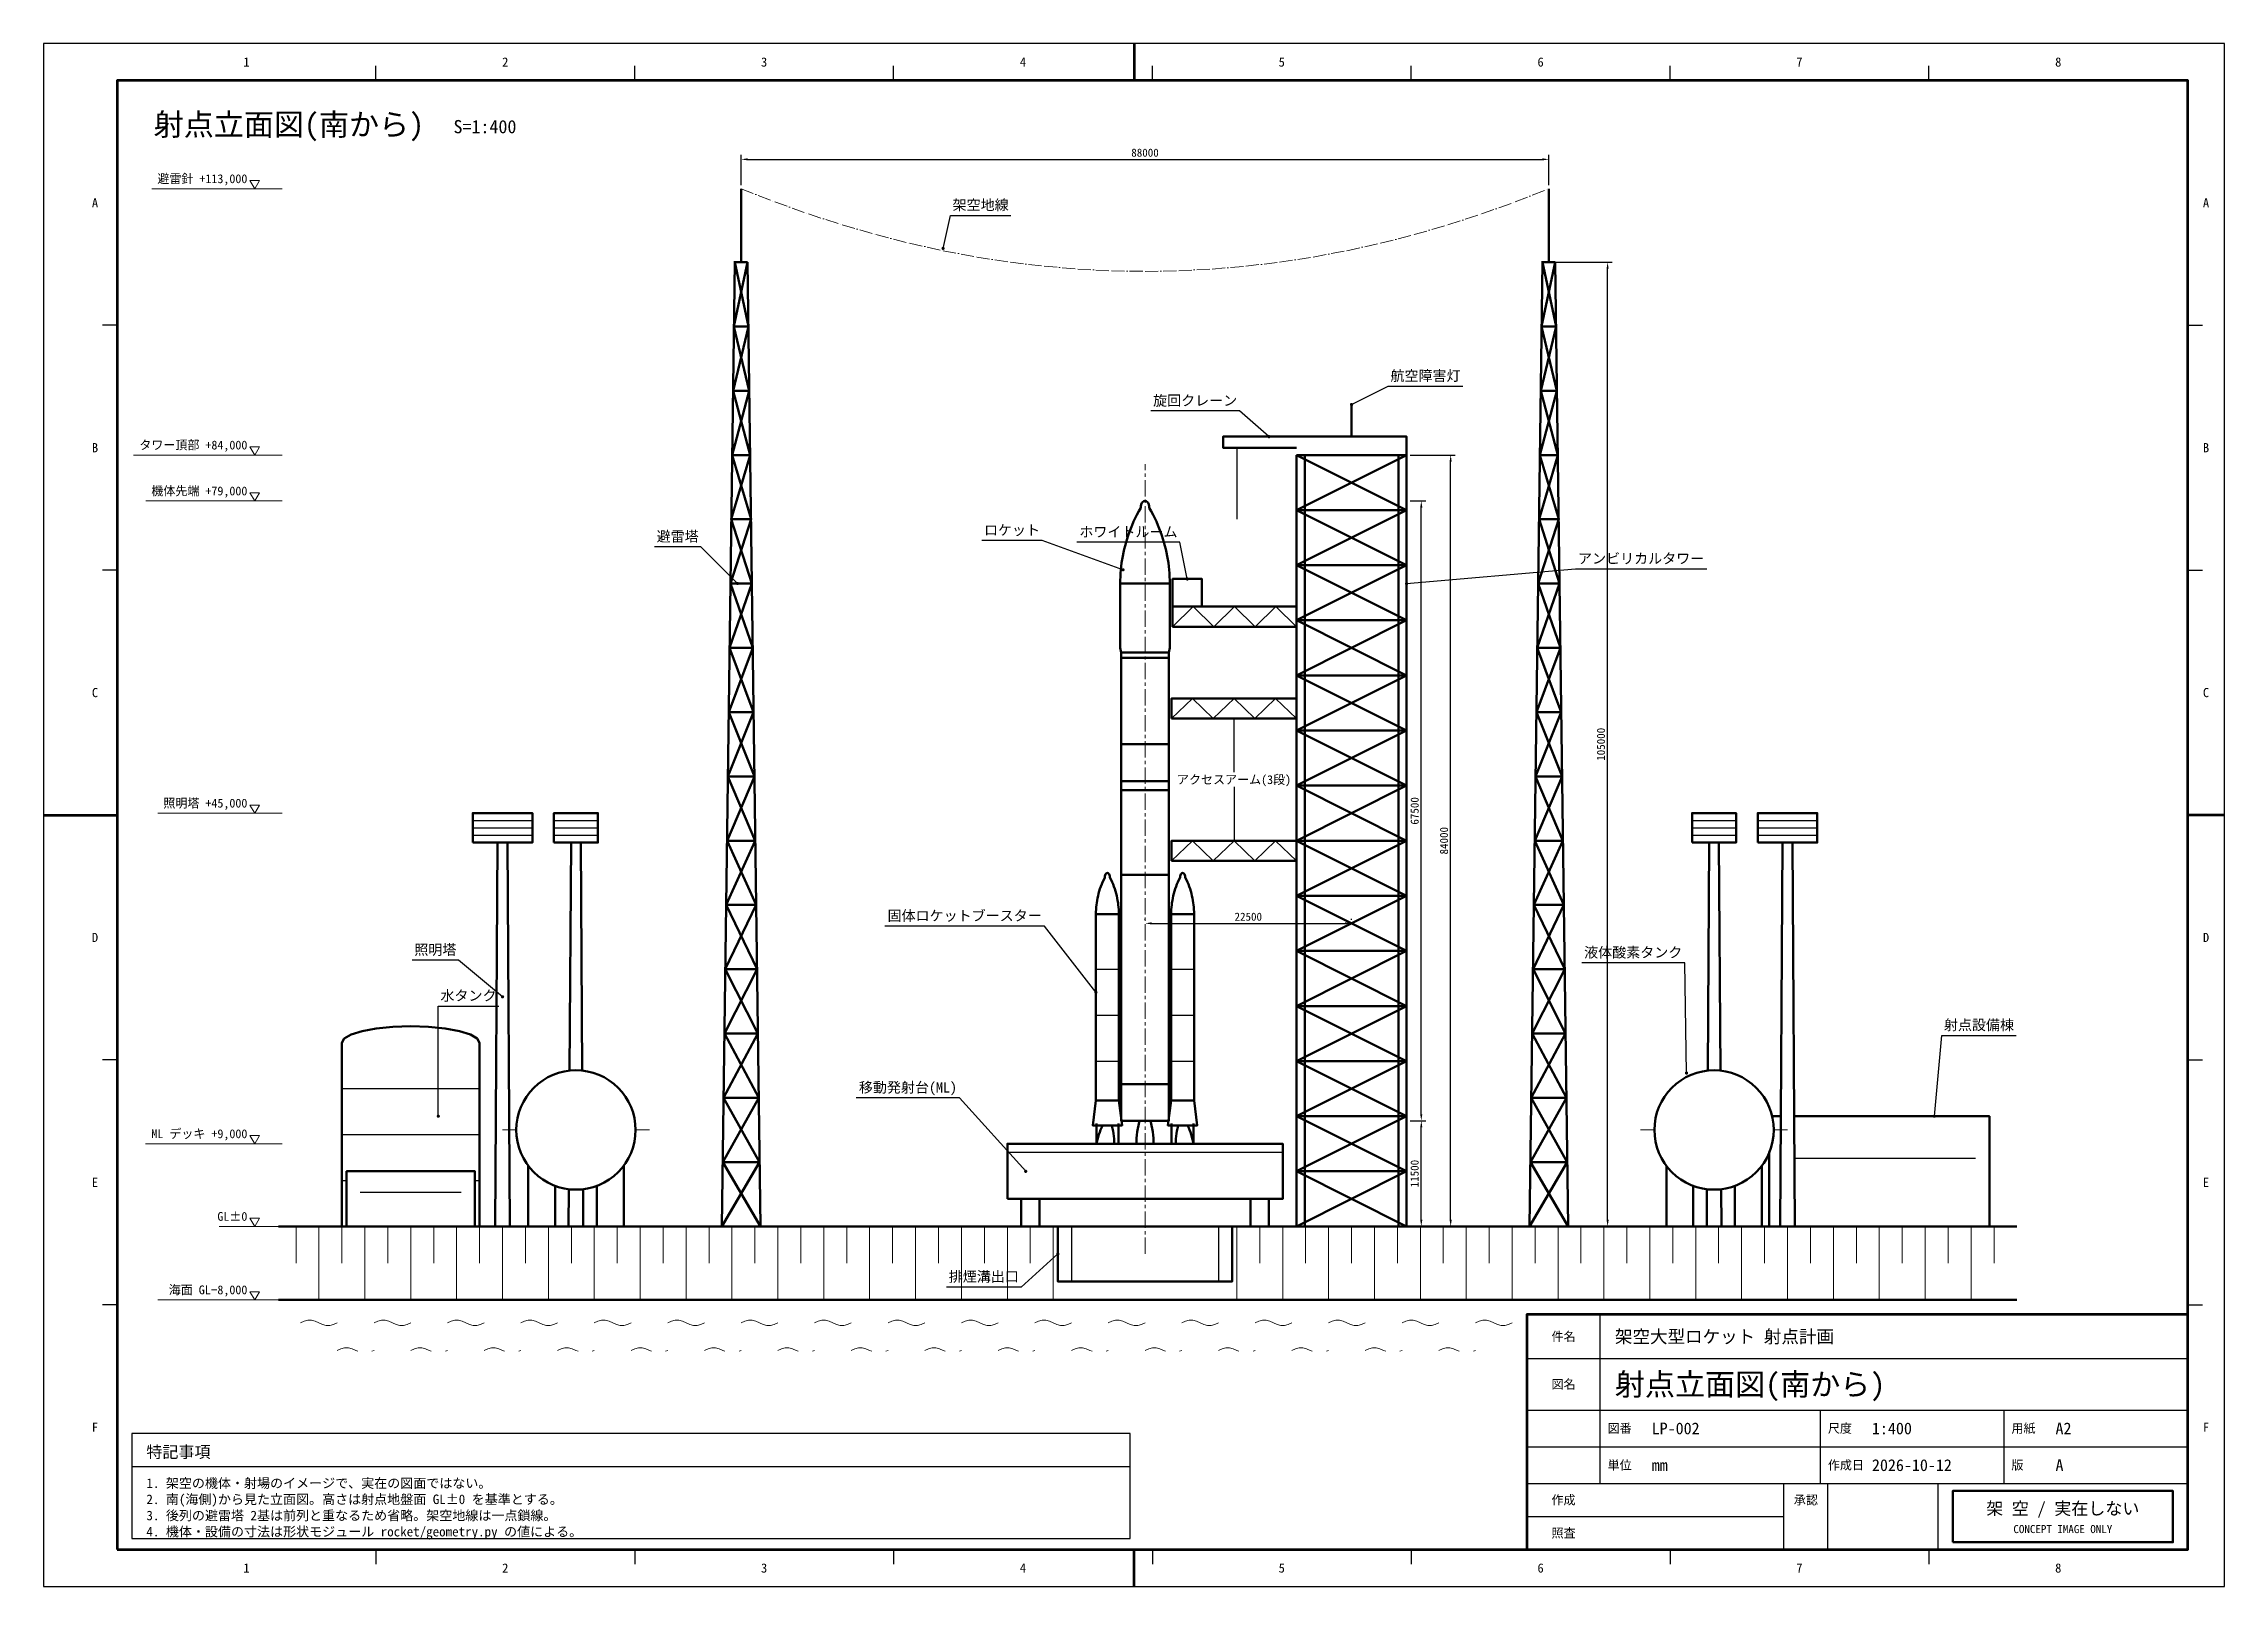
# Model space of a CAD drawing. Header units: millimetres. Extents: x -120000 to 117600, y -39200 to 128800.
import ezdxf
from ezdxf.enums import TextEntityAlignment as Align

# ---------------------------------------------------------------- set-up
doc = ezdxf.new("R2010")
doc.units = ezdxf.units.MM
doc.header["$LTSCALE"] = 560
doc.linetypes.add('CENTER', pattern=[5.08, 3.175, -0.635, 0.635, -0.635])
doc.linetypes.add('DASHDOT', pattern=[3.556, 2.54, -0.508, 0, -0.508])
for name, color, linetype, lineweight, true_color in [('ハッチ', 4, 'Continuous', 13, 0x1c768c), ('中心線', 4, 'CENTER', 18, 0x54a4ec), ('図枠', 4, 'Continuous', 70, 0x40e0d4), ('図枠細線', 4, 'Continuous', 25, 0x28a0ac), ('外形線', 4, 'Continuous', 50, 0x46f2e2), ('寸法', 4, 'Continuous', 18, 0x60ccff), ('文字', 4, 'Continuous', 25, 0xb0fff6), ('架空地線', 4, 'DASHDOT', 18, 0x54a4ec), ('海', 4, 'Continuous', 18, 0x2c88c4), ('細線', 4, 'Continuous', 25, 0x2cc4cc)]:
    doc.layers.add(name, color=color, linetype=linetype, lineweight=lineweight, true_color=true_color)
doc.styles.add('JP', font='msgothic.ttc')
doc.dimstyles.new('TEAL', dxfattribs={"dimscale": 400, "dimtxt": 2.2, "dimasz": 1.8, "dimexe": 1.2, "dimexo": 1, "dimgap": 0.7, "dimtad": 1, "dimdec": 0, "dimdsep": 46, "dimtxsty": 'JP', "dimcen": 2.5, "dimazin": 3, "dimtfac": 1, "dimtmove": 0, "dimatfit": 3})

msp = doc.modelspace()

# ---------------------------------------------------------------- hatches: boundary and pattern name
at = {"layer": '細線'}
h = msp.add_hatch(color=256, dxfattribs=at)
h.dxf.hatch_style = 1
h.paths.add_polyline_path([(-21820, 106500), (-21854.4, 106605.8), (-21944.4, 106671.2), (-22055.6, 106671.2), (-22145.6, 106605.8), (-22180, 106500), (-22145.6, 106394.2), (-22055.6, 106328.8), (-21944.4, 106328.8), (-21854.4, 106394.2), (-21820, 106500)])
h = msp.add_hatch(color=256, dxfattribs=at)
h.dxf.hatch_style = 1
h.paths.add_polyline_path([(22680, 89500), (22645.6, 89605.8), (22555.6, 89671.2), (22444.4, 89671.2), (22354.4, 89605.8), (22320, 89500), (22354.4, 89394.2), (22444.4, 89328.8), (22555.6, 89328.8), (22645.6, 89394.2), (22680, 89500)])
h = msp.add_hatch(color=256, dxfattribs=at)
h.dxf.hatch_style = 1
h.paths.add_polyline_path([(13680, 86000), (13645.6, 86105.8), (13555.6, 86171.2), (13444.4, 86171.2), (13354.4, 86105.8), (13320, 86000), (13354.4, 85894.2), (13444.4, 85828.8), (13555.6, 85828.8), (13645.6, 85894.2), (13680, 86000)])
h = msp.add_hatch(color=256, dxfattribs=at)
h.dxf.hatch_style = 1
h.paths.add_polyline_path([(-2220, 71500), (-2254.4, 71605.8), (-2344.4, 71671.2), (-2455.6, 71671.2), (-2545.6, 71605.8), (-2580, 71500), (-2545.6, 71394.2), (-2455.6, 71328.8), (-2344.4, 71328.8), (-2254.4, 71394.2), (-2220, 71500)])
h = msp.add_hatch(color=256, dxfattribs=at)
h.dxf.hatch_style = 1
h.paths.add_polyline_path([(-44220, 70000), (-44254.4, 70105.8), (-44344.4, 70171.2), (-44455.6, 70171.2), (-44545.6, 70105.8), (-44580, 70000), (-44545.6, 69894.2), (-44455.6, 69828.8), (-44344.4, 69828.8), (-44254.4, 69894.2), (-44220, 70000)])
h = msp.add_hatch(color=256, dxfattribs=at)
h.dxf.hatch_style = 1
h.paths.add_polyline_path([(4780, 70500), (4745.6, 70605.8), (4655.6, 70671.2), (4544.4, 70671.2), (4454.4, 70605.8), (4420, 70500), (4454.4, 70394.2), (4544.4, 70328.8), (4655.6, 70328.8), (4745.6, 70394.2), (4780, 70500)])
h = msp.add_hatch(color=256, dxfattribs=at)
h.dxf.hatch_style = 1
h.paths.add_polyline_path([(28680, 70000), (28645.6, 70105.8), (28555.6, 70171.2), (28444.4, 70171.2), (28354.4, 70105.8), (28320, 70000), (28354.4, 69894.2), (28444.4, 69828.8), (28555.6, 69828.8), (28645.6, 69894.2), (28680, 70000)])
h = msp.add_hatch(color=256, dxfattribs=at)
h.dxf.hatch_style = 1
h.paths.add_polyline_path([(-69820, 25000), (-69854.4, 25105.8), (-69944.4, 25171.2), (-70055.6, 25171.2), (-70145.6, 25105.8), (-70180, 25000), (-70145.6, 24894.2), (-70055.6, 24828.8), (-69944.4, 24828.8), (-69854.4, 24894.2), (-69820, 25000)])
h = msp.add_hatch(color=256, dxfattribs=at)
h.dxf.hatch_style = 1
h.paths.add_polyline_path([(-5170, 25500), (-5204.4, 25605.8), (-5294.4, 25671.2), (-5405.6, 25671.2), (-5495.6, 25605.8), (-5530, 25500), (-5495.6, 25394.2), (-5405.6, 25328.8), (-5294.4, 25328.8), (-5204.4, 25394.2), (-5170, 25500)])
h = msp.add_hatch(color=256, dxfattribs=at)
h.dxf.hatch_style = 1
h.paths.add_polyline_path([(59180, 16700), (59145.6, 16805.8), (59055.6, 16871.2), (58944.4, 16871.2), (58854.4, 16805.8), (58820, 16700), (58854.4, 16594.2), (58944.4, 16528.8), (59055.6, 16528.8), (59145.6, 16594.2), (59180, 16700)])
h = msp.add_hatch(color=256, dxfattribs=at)
h.dxf.hatch_style = 1
h.paths.add_polyline_path([(-76820, 12000), (-76854.4, 12105.8), (-76944.4, 12171.2), (-77055.6, 12171.2), (-77145.6, 12105.8), (-77180, 12000), (-77145.6, 11894.2), (-77055.6, 11828.8), (-76944.4, 11828.8), (-76854.4, 11894.2), (-76820, 12000)])
h = msp.add_hatch(color=256, dxfattribs=at)
h.dxf.hatch_style = 1
h.paths.add_polyline_path([(86180, 12000), (86145.6, 12105.8), (86055.6, 12171.2), (85944.4, 12171.2), (85854.4, 12105.8), (85820, 12000), (85854.4, 11894.2), (85944.4, 11828.8), (86055.6, 11828.8), (86145.6, 11894.2), (86180, 12000)])
h = msp.add_hatch(color=256, dxfattribs=at)
h.dxf.hatch_style = 1
h.paths.add_polyline_path([(-12820, 6000), (-12854.4, 6105.8), (-12944.4, 6171.2), (-13055.6, 6171.2), (-13145.6, 6105.8), (-13180, 6000), (-13145.6, 5894.2), (-13055.6, 5828.8), (-12944.4, 5828.8), (-12854.4, 5894.2), (-12820, 6000)])
h = msp.add_hatch(color=256, dxfattribs=at)
h.dxf.hatch_style = 1
h.paths.add_polyline_path([(-9320, -3000), (-9354.4, -2894.2), (-9444.4, -2828.8), (-9555.6, -2828.8), (-9645.6, -2894.2), (-9680, -3000), (-9645.6, -3105.8), (-9555.6, -3171.2), (-9444.4, -3171.2), (-9354.4, -3105.8), (-9320, -3000)])

# ---------------------------------------------------------------- linework, layer by layer
at = {"layer": 'ハッチ'}
for points in [[(-92500, 0), (-92500, -4000)], [(-90000, 0), (-90000, -8000)], [(-87500, 0), (-87500, -4000)], [(-85000, 0), (-85000, -8000)], [(-82500, 0), (-82500, -4000)], [(-80000, 0), (-80000, -8000)], [(-77500, 0), (-77500, -4000)], [(-75000, 0), (-75000, -8000)], [(-72500, 0), (-72500, -4000)], [(-70000, 0), (-70000, -8000)], [(-67500, 0), (-67500, -4000)], [(-65000, 0), (-65000, -8000)], [(-62500, 0), (-62500, -4000)], [(-60000, 0), (-60000, -8000)], [(-57500, 0), (-57500, -4000)], [(-55000, 0), (-55000, -8000)], [(-52500, 0), (-52500, -4000)], [(-50000, 0), (-50000, -8000)], [(-47500, 0), (-47500, -4000)], [(-45000, 0), (-45000, -8000)], [(-42500, 0), (-42500, -4000)], [(-40000, 0), (-40000, -8000)], [(-37500, 0), (-37500, -4000)], [(-35000, 0), (-35000, -8000)], [(-32500, 0), (-32500, -4000)], [(-30000, 0), (-30000, -8000)], [(-27500, 0), (-27500, -4000)], [(-25000, 0), (-25000, -8000)], [(-22500, 0), (-22500, -4000)], [(-20000, 0), (-20000, -8000)], [(-17500, 0), (-17500, -4000)], [(-15000, 0), (-15000, -8000)], [(-12500, 0), (-12500, -4000)], [(-10000, 0), (-10000, -8000)], [(10000, 0), (10000, -8000)], [(12500, 0), (12500, -4000)], [(15000, 0), (15000, -8000)], [(17500, 0), (17500, -4000)], [(20000, 0), (20000, -8000)], [(22500, 0), (22500, -4000)], [(25000, 0), (25000, -8000)], [(27500, 0), (27500, -4000)], [(30000, 0), (30000, -8000)], [(32500, 0), (32500, -4000)], [(35000, 0), (35000, -8000)], [(37500, 0), (37500, -4000)], [(40000, 0), (40000, -8000)], [(42500, 0), (42500, -4000)], [(45000, 0), (45000, -8000)], [(47500, 0), (47500, -4000)], [(50000, 0), (50000, -8000)], [(52500, 0), (52500, -4000)], [(55000, 0), (55000, -8000)], [(57500, 0), (57500, -4000)], [(60000, 0), (60000, -8000)], [(62500, 0), (62500, -4000)], [(65000, 0), (65000, -8000)], [(67500, 0), (67500, -4000)], [(70000, 0), (70000, -8000)], [(72500, 0), (72500, -4000)], [(75000, 0), (75000, -8000)], [(77500, 0), (77500, -4000)], [(80000, 0), (80000, -8000)], [(82500, 0), (82500, -4000)], [(85000, 0), (85000, -8000)], [(87500, 0), (87500, -4000)], [(90000, 0), (90000, -8000)], [(92500, 0), (92500, -4000)]]:
    msp.add_lwpolyline(points, dxfattribs=at)
at = {"layer": '中心線'}
for points in [[(0, -3000), (0, 83000)], [(-70000, 10500), (-68460, 10500)], [(-55540, 10500), (-54000, 10500)], [(54000, 10500), (55540, 10500)], [(68460, 10500), (70000, 10500)]]:
    msp.add_lwpolyline(points, dxfattribs=at)
at = {"layer": '図枠'}
for points in [[(-1200, 128800), (-1200, 124800)], [(-112000, -35200), (113600, -35200), (113600, 124800), (-112000, 124800), (-112000, -35200)], [(-120000, 44800), (-112000, 44800)], [(117600, 44800), (113600, 44800)], [(41600, -35200), (113600, -35200), (113600, -9600), (41600, -9600), (41600, -35200)], [(-1200, -39200), (-1200, -35200)]]:
    msp.add_lwpolyline(points, dxfattribs=at)
at = {"layer": '図枠細線'}
for points in [[(-120000, -39200), (117600, -39200), (117600, 128800), (-120000, 128800), (-120000, -39200)], [(-83800, 124800), (-83800, 126400)], [(-55600, 124800), (-55600, 126400)], [(-27400, 124800), (-27400, 126400)], [(800, 124800), (800, 126400)], [(29000, 124800), (29000, 126400)], [(57200, 124800), (57200, 126400)], [(85400, 124800), (85400, 126400)], [(-112000, 98133.3), (-113600, 98133.3)], [(113600, 98133.3), (115200, 98133.3)], [(-112000, 71466.7), (-113600, 71466.7)], [(113600, 71466.7), (115200, 71466.7)], [(-112000, 44800), (-113600, 44800)], [(113600, 44800), (115200, 44800)], [(-112000, 18133.3), (-113600, 18133.3)], [(113600, 18133.3), (115200, 18133.3)], [(-112000, -8533.3), (-113600, -8533.3)], [(113600, -8533.3), (115200, -8533.3)], [(49600, -28000), (49600, -9600)], [(41600, -14400), (113600, -14400)], [(41600, -20000), (113600, -20000)], [(73600, -28000), (73600, -20000)], [(93600, -28000), (93600, -20000)], [(-110400, -34000), (-1600, -34000), (-1600, -22560), (-110400, -22560), (-110400, -34000)], [(41600, -24000), (113600, -24000)], [(-110400, -26160), (-1600, -26160)], [(41600, -28000), (113600, -28000)], [(69600, -35200), (69600, -28000)], [(74400, -35200), (74400, -28000)], [(86400, -35200), (86400, -28000)], [(41600, -31600), (69600, -31600)], [(-83800, -35200), (-83800, -36800)], [(-55600, -35200), (-55600, -36800)], [(-27400, -35200), (-27400, -36800)], [(800, -35200), (800, -36800)], [(29000, -35200), (29000, -36800)], [(57200, -35200), (57200, -36800)], [(85400, -35200), (85400, -36800)]]:
    msp.add_lwpolyline(points, dxfattribs=at)
at = {"layer": '外形線'}
for points in [[(-44000, 105000), (-44000, 113000)], [(44000, 105000), (44000, 113000)], [(-46100, 0), (-44700, 105000)], [(-44793.3, 105000), (-43300, 105000)], [(-44793.3, 98000), (-43300, 105000)], [(-43206.7, 98000), (-44700, 105000)], [(-41900, 0), (-43300, 105000)], [(41900, 0), (43300, 105000)], [(43206.7, 105000), (44700, 105000)], [(43206.7, 98000), (44700, 105000)], [(44793.3, 98000), (43300, 105000)], [(46100, 0), (44700, 105000)], [(-44886.7, 98000), (-43206.7, 98000)], [(-44886.7, 91000), (-43206.7, 98000)], [(-43113.3, 91000), (-44793.3, 98000)], [(43113.3, 98000), (44793.3, 98000)], [(43113.3, 91000), (44793.3, 98000)], [(44886.7, 91000), (43206.7, 98000)], [(-44980, 91000), (-43113.3, 91000)], [(-44980, 84000), (-43113.3, 91000)], [(-43020, 84000), (-44886.7, 91000)], [(43020, 91000), (44886.7, 91000)], [(43020, 84000), (44886.7, 91000)], [(44980, 84000), (43113.3, 91000)], [(22500, 86000), (22500, 89500)], [(28500, 84000), (28500, 86000), (8500, 86000), (8500, 84800), (16500, 84800)], [(-45073.3, 84000), (-43020, 84000)], [(-45073.3, 77000), (-43020, 84000)], [(-42926.7, 77000), (-44980, 84000)], [(16500, 0), (16500, 84000)], [(16500, 84000), (28500, 84000)], [(16500, 78000), (28500, 84000)], [(28500, 78000), (16500, 84000)], [(17400, 0), (17400, 84000)], [(27600, 0), (27600, 84000)], [(28500, 0), (28500, 84000)], [(42926.7, 84000), (44980, 84000)], [(42926.7, 77000), (44980, 84000)], [(45073.3, 77000), (43020, 84000)], [(0, 11500), (2600, 11500), (2600, 62500), (2700, 63000), (2700, 70000), (2695.7, 70375), (2682.8, 70750), (2661.2, 71125), (2631, 71500), (2592.1, 71875), (2544.4, 72250), (2487.9, 72625), (2422.4, 73000), (2347.9, 73375), (2264.1, 73750), (2171.1, 74125), (2068.5, 74500), (1956.3, 74875), (1834.2, 75250), (1701.9, 75625), (1559.3, 76000), (1406, 76375), (1241.6, 76750), (1065.9, 77125), (878.3, 77500), (678.5, 77875), (465.9, 78250), (450.1, 78444.1), (403.5, 78625), (329.5, 78780.3), (233, 78899.5), (120.6, 78974.4), (0, 79000), (-120.6, 78974.4), (-233, 78899.5), (-329.5, 78780.3), (-403.5, 78625), (-450.1, 78444.1), (-465.9, 78250), (-678.5, 77875), (-878.3, 77500), (-1065.9, 77125), (-1241.6, 76750), (-1406, 76375), (-1559.3, 76000), (-1701.9, 75625), (-1834.2, 75250), (-1956.3, 74875), (-2068.5, 74500), (-2171.1, 74125), (-2264.1, 73750), (-2347.9, 73375), (-2422.4, 73000), (-2487.9, 72625), (-2544.4, 72250), (-2592.1, 71875), (-2631, 71500), (-2661.2, 71125), (-2682.8, 70750), (-2695.7, 70375), (-2700, 70000), (-2700, 63000), (-2600, 62500), (-2600, 11500), (0, 11500)], [(-45166.7, 77000), (-42926.7, 77000)], [(-45166.7, 70000), (-42926.7, 77000)], [(-42833.3, 70000), (-45073.3, 77000)], [(16500, 78000), (28500, 78000)], [(16500, 72000), (28500, 78000)], [(28500, 72000), (16500, 78000)], [(42833.3, 77000), (45073.3, 77000)], [(42833.3, 70000), (45073.3, 77000)], [(45166.7, 70000), (42926.7, 77000)], [(16500, 72000), (28500, 72000)], [(16500, 66000), (28500, 72000)], [(28500, 66000), (16500, 72000)], [(-45260, 70000), (-42833.3, 70000)], [(-45260, 63000), (-42833.3, 70000)], [(-42740, 63000), (-45166.7, 70000)], [(-2700, 70000), (2700, 70000)], [(3000, 67500), (6200, 67500), (6200, 70500), (3000, 70500), (3000, 67500)], [(42740, 70000), (45166.7, 70000)], [(42740, 63000), (45166.7, 70000)], [(45260, 63000), (42833.3, 70000)], [(3000, 65300), (16500, 65300), (16500, 67500), (3000, 67500), (3000, 65300)], [(16500, 66000), (28500, 66000)], [(16500, 60000), (28500, 66000)], [(28500, 60000), (16500, 66000)], [(-45353.3, 63000), (-42740, 63000)], [(-45353.3, 56000), (-42740, 63000)], [(-42646.7, 56000), (-45260, 63000)], [(-2600, 62500), (2600, 62500)], [(-2600, 61900), (2600, 61900)], [(42646.7, 63000), (45260, 63000)], [(42646.7, 56000), (45260, 63000)], [(45353.3, 56000), (42740, 63000)], [(16500, 60000), (28500, 60000)], [(16500, 54000), (28500, 60000)], [(28500, 54000), (16500, 60000)], [(2900, 55300), (16500, 55300), (16500, 57500), (2900, 57500), (2900, 55300)], [(-45446.7, 56000), (-42646.7, 56000)], [(-45446.7, 49000), (-42646.7, 56000)], [(-42553.3, 49000), (-45353.3, 56000)], [(42553.3, 56000), (45353.3, 56000)], [(42553.3, 49000), (45353.3, 56000)], [(45446.7, 49000), (42646.7, 56000)], [(-2600, 52500), (2600, 52500)], [(16500, 54000), (28500, 54000)], [(16500, 48000), (28500, 54000)], [(28500, 48000), (16500, 54000)], [(-45540, 49000), (-42553.3, 49000)], [(-45540, 42000), (-42553.3, 49000)], [(-42460, 42000), (-45446.7, 49000)], [(-2600, 48500), (2600, 48500)], [(16500, 48000), (28500, 48000)], [(16500, 42000), (28500, 48000)], [(28500, 42000), (16500, 48000)], [(42460, 49000), (45446.7, 49000)], [(42460, 42000), (45446.7, 49000)], [(45540, 42000), (42553.3, 49000)], [(-2600, 47500), (2600, 47500)], [(-73249.7, 41800), (-66750.3, 41800), (-66750.3, 45000), (-73249.7, 45000), (-73249.7, 41800)], [(-64396.4, 41800), (-59603.6, 41800), (-59603.6, 45000), (-64396.4, 45000), (-64396.4, 41800)], [(59603.6, 41800), (64396.4, 41800), (64396.4, 45000), (59603.6, 45000), (59603.6, 41800)], [(66750.3, 41800), (73249.7, 41800), (73249.7, 45000), (66750.3, 45000), (66750.3, 41800)], [(-70800, 0), (-70533.3, 41800), (-69466.7, 41800), (-69200, 0), (-70800, 0)], [(-62692.1, 16920.1), (-62533.3, 41800), (-61466.7, 41800), (-61307.9, 16920.1)], [(-45633.3, 42000), (-42460, 42000)], [(-45633.3, 35000), (-42460, 42000)], [(-42366.7, 35000), (-45540, 42000)], [(2900, 39800), (16500, 39800), (16500, 42000), (2900, 42000), (2900, 39800)], [(16500, 42000), (28500, 42000)], [(16500, 36000), (28500, 42000)], [(28500, 36000), (16500, 42000)], [(42366.7, 42000), (45540, 42000)], [(42366.7, 35000), (45540, 42000)], [(45633.3, 35000), (42460, 42000)], [(61307.9, 16920.1), (61466.7, 41800), (62533.3, 41800), (62692.1, 16920.1)], [(69200, 0), (69466.7, 41800), (70533.3, 41800), (70800, 0), (69200, 0)], [(-4100, 11000), (-2500, 11000), (-2850, 13700), (-2850, 34000), (-2853.6, 34250), (-2864.3, 34500), (-2882.3, 34750), (-2907.5, 35000), (-2940, 35250), (-2979.9, 35500), (-3027.3, 35750), (-3082.3, 36000), (-3145.1, 36250), (-3215.8, 36500), (-3294.7, 36750), (-3382, 37000), (-3477.9, 37250), (-3582.8, 37500), (-3697, 37750), (-3820.9, 38000), (-3830.4, 38129.4), (-3858.3, 38250), (-3902.7, 38353.6), (-3960.5, 38433), (-4027.8, 38483), (-4100, 38500), (-4172.2, 38483), (-4239.5, 38433), (-4297.3, 38353.6), (-4341.7, 38250), (-4369.6, 38129.4), (-4379.1, 38000), (-4503, 37750), (-4617.2, 37500), (-4722.1, 37250), (-4818, 37000), (-4905.3, 36750), (-4984.2, 36500), (-5054.9, 36250), (-5117.7, 36000), (-5172.7, 35750), (-5220.1, 35500), (-5260, 35250), (-5292.5, 35000), (-5317.7, 34750), (-5335.7, 34500), (-5346.4, 34250), (-5350, 34000), (-5350, 13700), (-5700, 11000), (-4100, 11000)], [(-2600, 38300), (2600, 38300)], [(4100, 11000), (5700, 11000), (5350, 13700), (5350, 34000), (5346.4, 34250), (5335.7, 34500), (5317.7, 34750), (5292.5, 35000), (5260, 35250), (5220.1, 35500), (5172.7, 35750), (5117.7, 36000), (5054.9, 36250), (4984.2, 36500), (4905.3, 36750), (4818, 37000), (4722.1, 37250), (4617.2, 37500), (4503, 37750), (4379.1, 38000), (4369.6, 38129.4), (4341.7, 38250), (4297.3, 38353.6), (4239.5, 38433), (4172.2, 38483), (4100, 38500), (4027.8, 38483), (3960.5, 38433), (3902.7, 38353.6), (3858.3, 38250), (3830.4, 38129.4), (3820.9, 38000), (3697, 37750), (3582.8, 37500), (3477.9, 37250), (3382, 37000), (3294.7, 36750), (3215.8, 36500), (3145.1, 36250), (3082.3, 36000), (3027.3, 35750), (2979.9, 35500), (2940, 35250), (2907.5, 35000), (2882.3, 34750), (2864.3, 34500), (2853.6, 34250), (2850, 34000), (2850, 13700), (2500, 11000), (4100, 11000)], [(16500, 36000), (28500, 36000)], [(16500, 30000), (28500, 36000)], [(28500, 30000), (16500, 36000)], [(-45726.7, 35000), (-42366.7, 35000)], [(-45726.7, 28000), (-42366.7, 35000)], [(-42273.3, 28000), (-45633.3, 35000)], [(-5350, 34000), (-2850, 34000)], [(2850, 34000), (5350, 34000)], [(42273.3, 35000), (45633.3, 35000)], [(42273.3, 28000), (45633.3, 35000)], [(45726.7, 28000), (42366.7, 35000)], [(16500, 30000), (28500, 30000)], [(16500, 24000), (28500, 30000)], [(28500, 24000), (16500, 30000)], [(-45820, 28000), (-42273.3, 28000)], [(-45820, 21000), (-42273.3, 28000)], [(-42180, 21000), (-45726.7, 28000)], [(42180, 28000), (45726.7, 28000)], [(42180, 21000), (45726.7, 28000)], [(45820, 21000), (42273.3, 28000)], [(16500, 24000), (28500, 24000)], [(16500, 18000), (28500, 24000)], [(28500, 18000), (16500, 24000)], [(-87500, 0), (-72500, 0), (-72500, 20000), (-72755.6, 20465.9), (-73504.8, 20900), (-74696.7, 21272.8), (-76250, 21558.8), (-78058.9, 21738.7), (-80000, 21800), (-81941.1, 21738.7), (-83750, 21558.8), (-85303.3, 21272.8), (-86495.2, 20900), (-87244.4, 20465.9), (-87500, 20000), (-87500, 0)], [(-87500, 0), (-72500, 0), (-72500, 20000), (-72755.6, 20465.9), (-73504.8, 20900), (-74696.7, 21272.8), (-76250, 21558.8), (-78058.9, 21738.7), (-80000, 21800), (-81941.1, 21738.7), (-83750, 21558.8), (-85303.3, 21272.8), (-86495.2, 20900), (-87244.4, 20465.9), (-87500, 20000), (-87500, 0)], [(-45913.3, 21000), (-42180, 21000)], [(-45913.3, 14000), (-42180, 21000)], [(-42086.7, 14000), (-45820, 21000)], [(42086.7, 21000), (45820, 21000)], [(42086.7, 14000), (45820, 21000)], [(45913.3, 14000), (42180, 21000)], [(-55500, 10500), (-55531.3, 11137.1), (-55624.9, 11768.1), (-55779.9, 12386.9), (-55994.8, 12987.4), (-56267.5, 13564.1), (-56595.4, 14111.2), (-56975.4, 14623.6), (-57403.8, 15096.2), (-57876.4, 15524.6), (-58388.8, 15904.6), (-58935.9, 16232.5), (-59512.6, 16505.2), (-60113.1, 16720.1), (-60731.9, 16875.1), (-61362.9, 16968.7), (-62000, 17000), (-62637.1, 16968.7), (-63268.1, 16875.1), (-63886.9, 16720.1), (-64487.4, 16505.2), (-65064.1, 16232.5), (-65611.2, 15904.6), (-66123.6, 15524.6), (-66596.2, 15096.2), (-67024.6, 14623.6), (-67404.6, 14111.2), (-67732.5, 13564.1), (-68005.2, 12987.4), (-68220.1, 12386.9), (-68375.1, 11768.1), (-68468.7, 11137.1), (-68500, 10500), (-68468.7, 9862.9), (-68375.1, 9231.9), (-68220.1, 8613.1), (-68005.2, 8012.6), (-67732.5, 7435.9), (-67404.6, 6888.8), (-67024.6, 6376.4), (-66596.2, 5903.8), (-66123.6, 5475.4), (-65611.2, 5095.4), (-65064.1, 4767.5), (-64487.4, 4494.8), (-63886.9, 4279.9), (-63268.1, 4124.9), (-62637.1, 4031.3), (-62000, 4000), (-61362.9, 4031.3), (-60731.9, 4124.9), (-60113.1, 4279.9), (-59512.6, 4494.8), (-58935.9, 4767.5), (-58388.8, 5095.4), (-57876.4, 5475.4), (-57403.8, 5903.8), (-56975.4, 6376.4), (-56595.4, 6888.8), (-56267.5, 7435.9), (-55994.8, 8012.6), (-55779.9, 8613.1), (-55624.9, 9231.9), (-55531.3, 9862.9), (-55500, 10500)], [(16500, 18000), (28500, 18000)], [(16500, 12000), (28500, 18000)], [(28500, 12000), (16500, 18000)], [(68500, 10500), (68468.7, 11137.1), (68375.1, 11768.1), (68220.1, 12386.9), (68005.2, 12987.4), (67732.5, 13564.1), (67404.6, 14111.2), (67024.6, 14623.6), (66596.2, 15096.2), (66123.6, 15524.6), (65611.2, 15904.6), (65064.1, 16232.5), (64487.4, 16505.2), (63886.9, 16720.1), (63268.1, 16875.1), (62637.1, 16968.7), (62000, 17000), (61362.9, 16968.7), (60731.9, 16875.1), (60113.1, 16720.1), (59512.6, 16505.2), (58935.9, 16232.5), (58388.8, 15904.6), (57876.4, 15524.6), (57403.8, 15096.2), (56975.4, 14623.6), (56595.4, 14111.2), (56267.5, 13564.1), (55994.8, 12987.4), (55779.9, 12386.9), (55624.9, 11768.1), (55531.3, 11137.1), (55500, 10500), (55531.3, 9862.9), (55624.9, 9231.9), (55779.9, 8613.1), (55994.8, 8012.6), (56267.5, 7435.9), (56595.4, 6888.8), (56975.4, 6376.4), (57403.8, 5903.8), (57876.4, 5475.4), (58388.8, 5095.4), (58935.9, 4767.5), (59512.6, 4494.8), (60113.1, 4279.9), (60731.9, 4124.9), (61362.9, 4031.3), (62000, 4000), (62637.1, 4031.3), (63268.1, 4124.9), (63886.9, 4279.9), (64487.4, 4494.8), (65064.1, 4767.5), (65611.2, 5095.4), (66123.6, 5475.4), (66596.2, 5903.8), (67024.6, 6376.4), (67404.6, 6888.8), (67732.5, 7435.9), (68005.2, 8012.6), (68220.1, 8613.1), (68375.1, 9231.9), (68468.7, 9862.9), (68500, 10500)], [(-2600, 15500), (2600, 15500)], [(-46006.7, 14000), (-42086.7, 14000)], [(-46006.7, 7000), (-42086.7, 14000)], [(-41993.3, 7000), (-45913.3, 14000)], [(-5350, 13700), (-2850, 13700)], [(2850, 13700), (5350, 13700)], [(16500, 12000), (28500, 12000)], [(16500, 6000), (28500, 12000)], [(28500, 6000), (16500, 12000)], [(41993.3, 14000), (45913.3, 14000)], [(41993.3, 7000), (45913.3, 14000)], [(46006.7, 7000), (42086.7, 14000)], [(68000, 0), (92000, 0), (92000, 12000), (70683.4, 12000)], [(69316.6, 12000), (68275.8, 12000)], [(-5300, 9000), (-5300, 11200)], [(-5267.7, 8960), (-5235.4, 9183.7), (-5180.4, 9454.5), (-5111.9, 9723.8), (-5031.3, 9991.8), (-4939, 10258.6), (-4835.6, 10524.3), (-4721.6, 10788.8), (-4603.1, 11040)], [(-3602.7, 10947.7), (-3535.9, 10664.2), (-3479.3, 10381.7), (-3433.5, 10100.4), (-3398.7, 9820.2), (-3375.5, 9541.3), (-3364.6, 9263.6), (-3367, 8987.4), (-3368.8, 8960)], [(-2900, 9000), (-2900, 11200)], [(-948.5, 8960), (-941, 9250), (-918.5, 9600), (-884.7, 9950), (-840.5, 10300), (-786.3, 10650), (-722.7, 11000), (-650, 11350), (-605.8, 11540)], [(605.8, 11540), (650, 11350), (722.7, 11000), (786.3, 10650), (840.5, 10300), (884.7, 9950), (918.5, 9600), (941, 9250), (948.5, 8960)], [(2900, 9000), (2900, 11200)], [(3368.8, 8960), (3367, 8987.4), (3364.6, 9263.6), (3375.5, 9541.3), (3398.7, 9820.2), (3433.5, 10100.4), (3479.3, 10381.7), (3535.9, 10664.2), (3602.7, 10947.7)], [(4603.1, 11040), (4721.6, 10788.8), (4835.6, 10524.3), (4939, 10258.6), (5031.3, 9991.8), (5111.9, 9723.8), (5180.4, 9454.5), (5235.4, 9183.7), (5267.7, 8960)], [(5300, 9000), (5300, 11200)], [(-15000, 3000), (15000, 3000), (15000, 9000), (-15000, 9000), (-15000, 3000)], [(68000, 8116.7), (68000, 0)], [(-87000, 0), (-73000, 0), (-73000, 6000), (-87000, 6000), (-87000, 0)], [(-67200, 0), (-67200, 6600)], [(-56800, 0), (-56800, 6600)], [(-46100, 7000), (-41993.3, 7000)], [(-46100, 0), (-41993.3, 7000)], [(-41900, 0), (-46006.7, 7000)], [(16500, 6000), (28500, 6000)], [(16500, 0), (28500, 6000)], [(28500, 0), (16500, 6000)], [(41900, 7000), (46006.7, 7000)], [(41900, 0), (46006.7, 7000)], [(46100, 0), (41993.3, 7000)], [(56800, 0), (56800, 6600)], [(67200, 0), (67200, 6600)], [(-64275, 0), (-64275, 4411.1)], [(-62800, 0), (-62773.9, 4092)], [(-61226.1, 4092), (-61200, 0), (-62800, 0)], [(-59725, 0), (-59725, 4411.1)], [(-13500, 0), (-13500, 3000), (-11500, 3000), (-11500, 0)], [(11500, 0), (11500, 3000), (13500, 3000), (13500, 0)], [(59725, 0), (59725, 4411.1)], [(61200, 0), (61226.1, 4092)], [(62773.9, 4092), (62800, 0), (61200, 0)], [(64275, 0), (64275, 4411.1)], [(-94400, 0), (95000, 0)], [(-9500, 0), (-9500, -6000), (9500, -6000), (9500, 0)], [(71000, 0), (89000, 0), (89000, 40)], [(71000, 40), (71000, 0)], [(-94400, -8000), (95000, -8000)], [(88000, -34400), (112000, -34400), (112000, -28800), (88000, -28800), (88000, -34400)]]:
    msp.add_lwpolyline(points, dxfattribs=at)
at = {"layer": '寸法'}
for points in [[(-96200, 113000), (-108222.4, 113000)], [(-97000, 113000), (-97520, 113880), (-96480, 113880), (-97000, 113000)], [(-97400, 113000), (-94000, 113000)], [(-96200, 84000), (-110200, 84000)], [(-97000, 84000), (-97520, 84880), (-96480, 84880), (-97000, 84000)], [(-97400, 84000), (-94000, 84000)], [(-96200, 79000), (-108875.2, 79000)], [(-97000, 79000), (-97520, 79880), (-96480, 79880), (-97000, 79000)], [(-97400, 79000), (-94000, 79000)], [(-97000, 45000), (-97520, 45880), (-96480, 45880), (-97000, 45000)], [(-96200, 45000), (-107550.4, 45000)], [(-97400, 45000), (-94000, 45000)], [(-97000, 9000), (-97520, 9880), (-96480, 9880), (-97000, 9000)], [(-96200, 9000), (-108894.4, 9000)], [(-97400, 9000), (-94000, 9000)], [(-96200, 0), (-100888, 0)], [(-97000, 0), (-97520, 880), (-96480, 880), (-97000, 0)], [(-97400, 0), (-94000, 0)], [(-97000, -8000), (-97520, -7120), (-96480, -7120), (-97000, -8000)], [(-96200, -8000), (-107550.4, -8000)], [(-97400, -8000), (-94000, -8000)]]:
    msp.add_lwpolyline(points, dxfattribs=at)
at = {"layer": '架空地線'}
msp.add_lwpolyline([(-44000, 113000), (-40333.3, 111562.5), (-36666.7, 110250), (-33000, 109062.5), (-29333.3, 108000), (-25666.7, 107062.5), (-22000, 106250), (-18333.3, 105562.5), (-14666.7, 105000), (-11000, 104562.5), (-7333.3, 104250), (-3666.7, 104062.5), (0, 104000), (3666.7, 104062.5), (7333.3, 104250), (11000, 104562.5), (14666.7, 105000), (18333.3, 105562.5), (22000, 106250), (25666.7, 107062.5), (29333.3, 108000), (33000, 109062.5), (36666.7, 110250), (40333.3, 111562.5), (44000, 113000)], dxfattribs=at)
at = {"layer": '海'}
for points in [[(-92000, -10500), (-91600, -10323.7), (-91200, -10214.7), (-90800, -10214.7), (-90400, -10323.7), (-90000, -10500), (-89600, -10676.3), (-89200, -10785.3), (-88800, -10785.3), (-88400, -10676.3), (-88000, -10500)], [(-84000, -10500), (-83600, -10323.7), (-83200, -10214.7), (-82800, -10214.7), (-82400, -10323.7), (-82000, -10500), (-81600, -10676.3), (-81200, -10785.3), (-80800, -10785.3), (-80400, -10676.3), (-80000, -10500)], [(-76000, -10500), (-75600, -10323.7), (-75200, -10214.7), (-74800, -10214.7), (-74400, -10323.7), (-74000, -10500), (-73600, -10676.3), (-73200, -10785.3), (-72800, -10785.3), (-72400, -10676.3), (-72000, -10500)], [(-68000, -10500), (-67600, -10323.7), (-67200, -10214.7), (-66800, -10214.7), (-66400, -10323.7), (-66000, -10500), (-65600, -10676.3), (-65200, -10785.3), (-64800, -10785.3), (-64400, -10676.3), (-64000, -10500)], [(-60000, -10500), (-59600, -10323.7), (-59200, -10214.7), (-58800, -10214.7), (-58400, -10323.7), (-58000, -10500), (-57600, -10676.3), (-57200, -10785.3), (-56800, -10785.3), (-56400, -10676.3), (-56000, -10500)], [(-52000, -10500), (-51600, -10323.7), (-51200, -10214.7), (-50800, -10214.7), (-50400, -10323.7), (-50000, -10500), (-49600, -10676.3), (-49200, -10785.3), (-48800, -10785.3), (-48400, -10676.3), (-48000, -10500)], [(-44000, -10500), (-43600, -10323.7), (-43200, -10214.7), (-42800, -10214.7), (-42400, -10323.7), (-42000, -10500), (-41600, -10676.3), (-41200, -10785.3), (-40800, -10785.3), (-40400, -10676.3), (-40000, -10500)], [(-36000, -10500), (-35600, -10323.7), (-35200, -10214.7), (-34800, -10214.7), (-34400, -10323.7), (-34000, -10500), (-33600, -10676.3), (-33200, -10785.3), (-32800, -10785.3), (-32400, -10676.3), (-32000, -10500)], [(-28000, -10500), (-27600, -10323.7), (-27200, -10214.7), (-26800, -10214.7), (-26400, -10323.7), (-26000, -10500), (-25600, -10676.3), (-25200, -10785.3), (-24800, -10785.3), (-24400, -10676.3), (-24000, -10500)], [(-20000, -10500), (-19600, -10323.7), (-19200, -10214.7), (-18800, -10214.7), (-18400, -10323.7), (-18000, -10500), (-17600, -10676.3), (-17200, -10785.3), (-16800, -10785.3), (-16400, -10676.3), (-16000, -10500)], [(-12000, -10500), (-11600, -10323.7), (-11200, -10214.7), (-10800, -10214.7), (-10400, -10323.7), (-10000, -10500), (-9600, -10676.3), (-9200, -10785.3), (-8800, -10785.3), (-8400, -10676.3), (-8000, -10500)], [(-4000, -10500), (-3600, -10323.7), (-3200, -10214.7), (-2800, -10214.7), (-2400, -10323.7), (-2000, -10500), (-1600, -10676.3), (-1200, -10785.3), (-800, -10785.3), (-400, -10676.3), (0, -10500)], [(4000, -10500), (4400, -10323.7), (4800, -10214.7), (5200, -10214.7), (5600, -10323.7), (6000, -10500), (6400, -10676.3), (6800, -10785.3), (7200, -10785.3), (7600, -10676.3), (8000, -10500)], [(12000, -10500), (12400, -10323.7), (12800, -10214.7), (13200, -10214.7), (13600, -10323.7), (14000, -10500), (14400, -10676.3), (14800, -10785.3), (15200, -10785.3), (15600, -10676.3), (16000, -10500)], [(20000, -10500), (20400, -10323.7), (20800, -10214.7), (21200, -10214.7), (21600, -10323.7), (22000, -10500), (22400, -10676.3), (22800, -10785.3), (23200, -10785.3), (23600, -10676.3), (24000, -10500)], [(28000, -10500), (28400, -10323.7), (28800, -10214.7), (29200, -10214.7), (29600, -10323.7), (30000, -10500), (30400, -10676.3), (30800, -10785.3), (31200, -10785.3), (31600, -10676.3), (32000, -10500)], [(36000, -10500), (36400, -10323.7), (36800, -10214.7), (37200, -10214.7), (37600, -10323.7), (38000, -10500), (38400, -10676.3), (38800, -10785.3), (39200, -10785.3), (39600, -10676.3), (40000, -10500)], [(-88000, -13500), (-87600, -13323.7), (-87200, -13214.7), (-86800, -13214.7), (-86400, -13323.7), (-86000, -13500), (-85773.2, -13600)], [(-84226.8, -13600), (-84000, -13500)], [(-80000, -13500), (-79600, -13323.7), (-79200, -13214.7), (-78800, -13214.7), (-78400, -13323.7), (-78000, -13500), (-77773.2, -13600)], [(-76226.8, -13600), (-76000, -13500)], [(-72000, -13500), (-71600, -13323.7), (-71200, -13214.7), (-70800, -13214.7), (-70400, -13323.7), (-70000, -13500), (-69773.2, -13600)], [(-68226.8, -13600), (-68000, -13500)], [(-64000, -13500), (-63600, -13323.7), (-63200, -13214.7), (-62800, -13214.7), (-62400, -13323.7), (-62000, -13500), (-61773.2, -13600)], [(-60226.8, -13600), (-60000, -13500)], [(-56000, -13500), (-55600, -13323.7), (-55200, -13214.7), (-54800, -13214.7), (-54400, -13323.7), (-54000, -13500), (-53773.2, -13600)], [(-52226.8, -13600), (-52000, -13500)], [(-48000, -13500), (-47600, -13323.7), (-47200, -13214.7), (-46800, -13214.7), (-46400, -13323.7), (-46000, -13500), (-45773.2, -13600)], [(-44226.8, -13600), (-44000, -13500)], [(-40000, -13500), (-39600, -13323.7), (-39200, -13214.7), (-38800, -13214.7), (-38400, -13323.7), (-38000, -13500), (-37773.2, -13600)], [(-36226.8, -13600), (-36000, -13500)], [(-32000, -13500), (-31600, -13323.7), (-31200, -13214.7), (-30800, -13214.7), (-30400, -13323.7), (-30000, -13500), (-29773.2, -13600)], [(-28226.8, -13600), (-28000, -13500)], [(-24000, -13500), (-23600, -13323.7), (-23200, -13214.7), (-22800, -13214.7), (-22400, -13323.7), (-22000, -13500), (-21773.2, -13600)], [(-20226.8, -13600), (-20000, -13500)], [(-16000, -13500), (-15600, -13323.7), (-15200, -13214.7), (-14800, -13214.7), (-14400, -13323.7), (-14000, -13500), (-13773.2, -13600)], [(-12226.8, -13600), (-12000, -13500)], [(-8000, -13500), (-7600, -13323.7), (-7200, -13214.7), (-6800, -13214.7), (-6400, -13323.7), (-6000, -13500), (-5773.2, -13600)], [(-4226.8, -13600), (-4000, -13500)], [(0, -13500), (400, -13323.7), (800, -13214.7), (1200, -13214.7), (1600, -13323.7), (2000, -13500), (2226.8, -13600)], [(3773.2, -13600), (4000, -13500)], [(8000, -13500), (8400, -13323.7), (8800, -13214.7), (9200, -13214.7), (9600, -13323.7), (10000, -13500), (10226.8, -13600)], [(11773.2, -13600), (12000, -13500)], [(16000, -13500), (16400, -13323.7), (16800, -13214.7), (17200, -13214.7), (17600, -13323.7), (18000, -13500), (18226.8, -13600)], [(19773.2, -13600), (20000, -13500)], [(24000, -13500), (24400, -13323.7), (24800, -13214.7), (25200, -13214.7), (25600, -13323.7), (26000, -13500), (26226.8, -13600)], [(27773.2, -13600), (28000, -13500)], [(32000, -13500), (32400, -13323.7), (32800, -13214.7), (33200, -13214.7), (33600, -13323.7), (34000, -13500), (34226.8, -13600)], [(35773.2, -13600), (36000, -13500)]]:
    msp.add_lwpolyline(points, dxfattribs=at)
at = {"layer": '細線'}
for points in [[(-22000, 106500), (-21200, 110100), (-14617.6, 110100)], [(22500, 89500), (26500, 91500), (34628, 91500)], [(13500, 86000), (10300, 88800), (626.4, 88800)], [(10000, 84800), (10000, 77000)], [(-44400, 70000), (-48400, 74000), (-53436.8, 74000)], [(-2400, 71500), (-11200, 74700), (-17782.4, 74700)], [(4600, 70500), (3800, 74500), (-7419.2, 74500)], [(28500, 70000), (46900, 71600), (61210.4, 71600)], [(3000, 65300), (5250, 67500)], [(5250, 67500), (7500, 65300)], [(7500, 65300), (9750, 67500)], [(9750, 67500), (12000, 65300)], [(12000, 65300), (14250, 67500)], [(14250, 67500), (16500, 65300)], [(2900, 55300), (5166.7, 57500)], [(5166.7, 57500), (7433.3, 55300)], [(7433.3, 55300), (9700, 57500)], [(9700, 57500), (11966.7, 55300)], [(11966.7, 55300), (14233.3, 57500)], [(14233.3, 57500), (16500, 55300)], [(9700, 49450), (9700, 55300)], [(9700, 47850), (9700, 42000)], [(-73249.7, 44200), (-66750.3, 44200)], [(-73249.7, 43400), (-66750.3, 43400)], [(-64396.4, 44200), (-59603.6, 44200)], [(-64396.4, 43400), (-59603.6, 43400)], [(59603.6, 44200), (64396.4, 44200)], [(59603.6, 43400), (64396.4, 43400)], [(66750.3, 44200), (73249.7, 44200)], [(66750.3, 43400), (73249.7, 43400)], [(-73249.7, 42600), (-66750.3, 42600)], [(-64396.4, 42600), (-59603.6, 42600)], [(2900, 39800), (5166.7, 42000)], [(5166.7, 42000), (7433.3, 39800)], [(7433.3, 39800), (9700, 42000)], [(9700, 42000), (11966.7, 39800)], [(11966.7, 39800), (14233.3, 42000)], [(14233.3, 42000), (16500, 39800)], [(59603.6, 42600), (64396.4, 42600)], [(66750.3, 42600), (73249.7, 42600)], [(-5350, 25500), (-10950, 32700), (-28351.6, 32700)], [(-2600, 32000), (-2850, 31400)], [(2600, 32000), (2850, 31400)], [(-70000, 25000), (-74800, 29000), (-79836.8, 29000)], [(59000, 16700), (58800, 28700), (47580.8, 28700)], [(-5350, 28000), (-2850, 28000)], [(2850, 28000), (5350, 28000)], [(-77000, 12000), (-77000, 24000), (-70417.6, 24000)], [(-5350, 23000), (-2850, 23000)], [(2850, 23000), (5350, 23000)], [(86000, 12000), (86800, 20800), (94928, 20800)], [(-5350, 18000), (-2850, 18000)], [(2850, 18000), (5350, 18000)], [(-87500, 15000), (-72500, 15000)], [(-87500, 15000), (-87460, 15000)], [(-72540, 15000), (-72500, 15000)], [(-2600, 15000), (-2850, 14400)], [(2600, 15000), (2850, 14400)], [(-13000, 6000), (-20200, 14000), (-31464, 14000)], [(-87500, 10000), (-72500, 10000)], [(-87500, 10000), (-87460, 10000)], [(-72540, 10000), (-72500, 10000)], [(-15000, 8100), (15000, 8100)], [(70712.5, 7440), (90500, 7440)], [(-87500, 5000), (-86960, 5000)], [(-87500, 5000), (-87460, 5000)], [(-73040, 5000), (-72500, 5000)], [(-72540, 5000), (-72500, 5000)], [(-85500, 3720), (-74500, 3720)], [(-8000, 0), (-8000, -6000)], [(8000, 0), (8000, -6000)], [(-9500, -3000), (-13500, -6600), (-21628, -6600)]]:
    msp.add_lwpolyline(points, dxfattribs=at)

# ---------------------------------------------------------------- texts
at = {"layer": '文字', "style": 'JP'}
for s, height, p in [('1', 1000, (-97900, 126800)), ('2', 1000, (-69700, 126800)), ('3', 1000, (-41500, 126800)), ('4', 1000, (-13300, 126800)), ('5', 1000, (14900, 126800)), ('6', 1000, (43100, 126800)), ('7', 1000, (71300, 126800)), ('8', 1000, (99500, 126800)), ('A', 1000, (-114400, 111466.7)), ('A', 1000, (115600, 111466.7)), ('B', 1000, (-114400, 84800)), ('B', 1000, (115600, 84800)), ('C', 1000, (-114400, 58133.3)), ('C', 1000, (115600, 58133.3)), ('アクセスアーム(3段)', 960, (9700, 48650)), ('D', 1000, (-114400, 31466.7)), ('D', 1000, (115600, 31466.7)), ('E', 1000, (-114400, 4800)), ('E', 1000, (115600, 4800)), ('件名', 960, (45600, -12000)), ('図名', 960, (45600, -17200)), ('F', 1000, (-114400, -21866.7)), ('F', 1000, (115600, -21866.7)), ('作成', 960, (45600, -29800)), ('承認', 960, (72000, -29800)), ('架 空 / 実在しない', 1360, (100000, -30720)), ('照査', 960, (45600, -33400)), ('CONCEPT IMAGE ONLY', 880, (100000, -32960)), ('1', 1000, (-97900, -37200)), ('2', 1000, (-69700, -37200)), ('3', 1000, (-41500, -37200)), ('4', 1000, (-13300, -37200)), ('5', 1000, (14900, -37200)), ('6', 1000, (43100, -37200)), ('7', 1000, (71300, -37200)), ('8', 1000, (99500, -37200))]:
    msp.add_text(s, height=height, dxfattribs=at).set_placement(p, align=Align.MIDDLE_CENTER)
for s, height, p in [('射点立面図(南から)', 2400, (-108000, 120000)), ('S=1:400', 1440, (-75344, 119760)), ('架空大型ロケット 射点計画', 1400, (51200, -12000)), ('射点立面図(南から)', 2400, (51200, -17200)), ('LP-002', 1280, (55200, -22000)), ('尺度', 960, (74400, -22000)), ('1:400', 1280, (79200, -22000)), ('用紙', 960, (94400, -22000)), ('A2', 1280, (99200, -22000)), ('特記事項', 1280, (-108800, -24560)), ('図番', 960, (50400, -22000)), ('単位', 960, (50400, -26000)), ('mm', 1280, (55200, -26000)), ('作成日', 960, (74400, -26000)), ('2026-10-12', 1280, (79200, -26000)), ('版', 960, (94400, -26000)), ('A', 1280, (99200, -26000)), ('1. 架空の機体・射場のイメージで、実在の図面ではない。', 1040, (-108800, -27960)), ('3. 後列の避雷塔 2基は前列と重なるため省略。架空地線は一点鎖線。', 1040, (-108800, -31480)), ('2. 南(海側)から見た立面図。高さは射点地盤面 GL±0 を基準とする。', 1040, (-108800, -29720)), ('4. 機体・設備の寸法は形状モジュール rocket/geometry.py の値による。', 1040, (-108800, -33240))]:
    msp.add_text(s, height=height, dxfattribs=at).set_placement(p, align=Align.MIDDLE_LEFT)
for s, p in [('避雷針 +113,000', (-97800, 113320)), ('タワー頂部 +84,000', (-97800, 84320)), ('機体先端 +79,000', (-97800, 79320)), ('照明塔 +45,000', (-97800, 45320)), ('ML デッキ +9,000', (-97800, 9320)), ('GL±0', (-97800, 320)), ('海面 GL−8,000', (-97800, -7680))]:
    msp.add_text(s, height=960, dxfattribs=at).set_placement(p, align=Align.BOTTOM_RIGHT)
for s, p in [('架空地線', (-17908.8, 110340)), ('航空障害灯', (30564, 91740)), ('旋回クレーン', (5463.2, 89040)), ('ロケット', (-14491.2, 74940)), ('ホワイトルーム', (-1809.6, 74740)), ('避雷塔', (-50918.4, 74240)), ('アンビリカルタワー', (54055.2, 71840)), ('固体ロケットブースター', (-19650.8, 32940)), ('照明塔', (-77318.4, 29240)), ('液体酸素タンク', (53190.4, 28940)), ('水タンク', (-73708.8, 24240)), ('射点設備棟', (90864, 21040)), ('移動発射台(ML)', (-25832, 14240)), ('排煙溝出口', (-17564, -6360))]:
    msp.add_text(s, height=1120, dxfattribs=at).set_placement(p, align=Align.BOTTOM_CENTER)

# ---------------------------------------------------------------- dimensions: what is measured, and where the dimension line sits
at = {"layer": '寸法', "true_color": 0x60ccff}
for base, p1, p2 in [((-44000, 116200), (-44000, 113000), (44000, 113000)), ((0, 33000), (0, 33000), (22500, 33000))]:
    msp.add_linear_dim(base=base, p1=p1, p2=p2, dimstyle='TEAL', dxfattribs=at).render()
for base, p1, p2 in [((50400, 0), (44000, 0), (44000, 105000)), ((33300, 0), (28500, 0), (28500, 84000)), ((30100, 11500), (28500, 11500), (28500, 79000)), ((30100, 0), (28500, 0), (28500, 11500))]:
    msp.add_linear_dim(base=base, p1=p1, p2=p2, angle=90, dimstyle='TEAL', dxfattribs=at).render()

doc.saveas('drawing.dxf')
